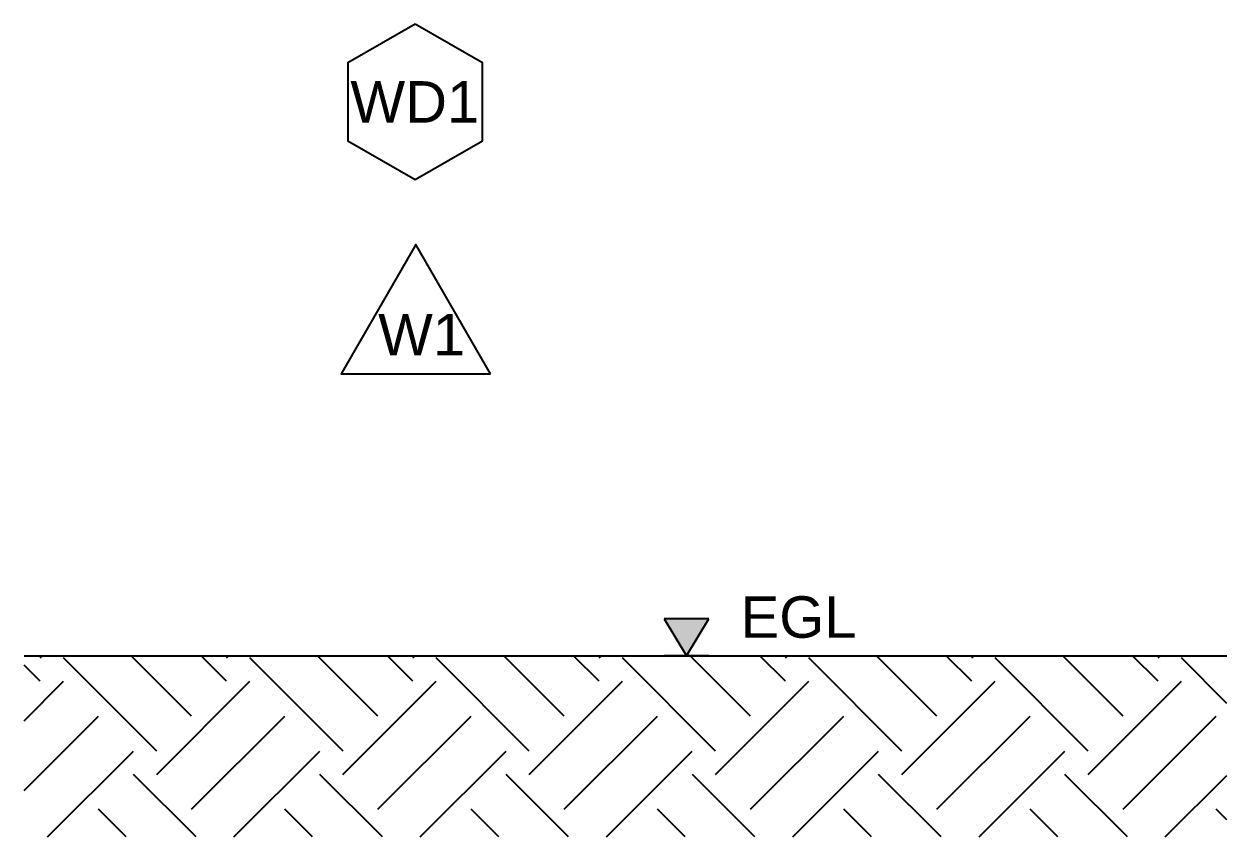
# Model space of a CAD drawing. Header units: millimetres. Extents: x -153298 to 620751, y -313239 to 250031.
# Drawn here: x -139428 to -133992, y 58901 to 62577 of the extents above; entities that cross this region are included whole.
import ezdxf
from ezdxf.enums import TextEntityAlignment as Align

# ---------------------------------------------------------------- set-up
doc = ezdxf.new("R2010")
doc.units = ezdxf.units.MM
doc.layers.add('Stan-Hatch', color=250, linetype='Continuous')
doc.layers.add('Text', color=3, linetype='Continuous', lineweight=0)
doc.styles.add('ROMANS', font='arial.ttf', dxfattribs={"width": 0.85})

msp = doc.modelspace()

# ---------------------------------------------------------------- hatches: boundary and pattern name
msp.add_hatch(color=4).paths.add_polyline_path([(-136535.4972, 59887.1913), (-136434.1034, 59720.4657), (-136332.7096, 59887.1913)])
at = {"layer": 'Stan-Hatch'}
h = msp.add_hatch(dxfattribs=at)
h.set_pattern_fill('EARTH', color=252, scale=93.75, angle=45, style=0)
h.set_pattern_definition([(45, (-159560.63, 47081.36), (6e-14, 841.899), [595.312, -595.312]), (45, (-159718.5, 47239.2), (6e-14, 841.899), [595.312, -595.312]), (45, (-159876.34, 47397.1), (6e-14, 841.899), [595.312, -595.312]), (135, (-159876.34, 47502.3), (-841.899, 6e-14), [595.312, -595.312]), (135, (-159718.5, 47660.16), (-841.899, 6e-14), [595.312, -595.312]), (135, (-159560.63, 47818), (-841.899, 6e-14), [595.312, -595.312])])
h.paths.add_polyline_path([(-139427.662, 59720.4657), (-133992.0618, 59720.4657), (-133992.0618, 58901.1372), (-139427.662, 58901.1372)])

# ---------------------------------------------------------------- linework, layer by layer
at = {"color": 4}
for p, q in [((-136332.7096, 59887.1913), (-136535.4972, 59887.1913)), ((-136535.4972, 59887.1913), (-136434.1034, 59720.4657)), ((-136434.1034, 59720.4657), (-136332.7096, 59887.1913)), ((-139427.662, 59720.4657), (-133992.0618, 59720.4657)), ((-136332.7096, 59720.4657), (-136535.4972, 59720.4657))]:
    msp.add_line(p, q, dxfattribs=at)
at = {"color": 1}
for points in [[(-137660.083, 62576.723), (-137964.545, 62400.9418), (-137964.545, 62049.3793), (-137660.083, 61873.598), (-137355.6209, 62049.3793), (-137355.6209, 62400.9418)], [(-137320.4535, 60994.9452), (-137657.9535, 61579.5124), (-137995.4535, 60994.9452)]]:
    msp.add_lwpolyline(points, close=True, dxfattribs=at)

# ---------------------------------------------------------------- texts
at = {"color": 3, "style": 'ROMANS'}
msp.add_text('EGL', height=187.5, dxfattribs=at).set_placement((-136190.048, 59801.746))
at = {"layer": 'Text', "color": 3, "style": 'ROMANS'}
for tag, text, p in [('WD1', 'WD1', (-137661.9314, 62224.7162)), ('W1', 'W1', (-137631.2894, 61172.4985))]:
    msp.add_attdef(tag, text=text, height=187.5, dxfattribs=at).set_placement(p, align=Align.MIDDLE_CENTER)

doc.saveas('drawing.dxf')
